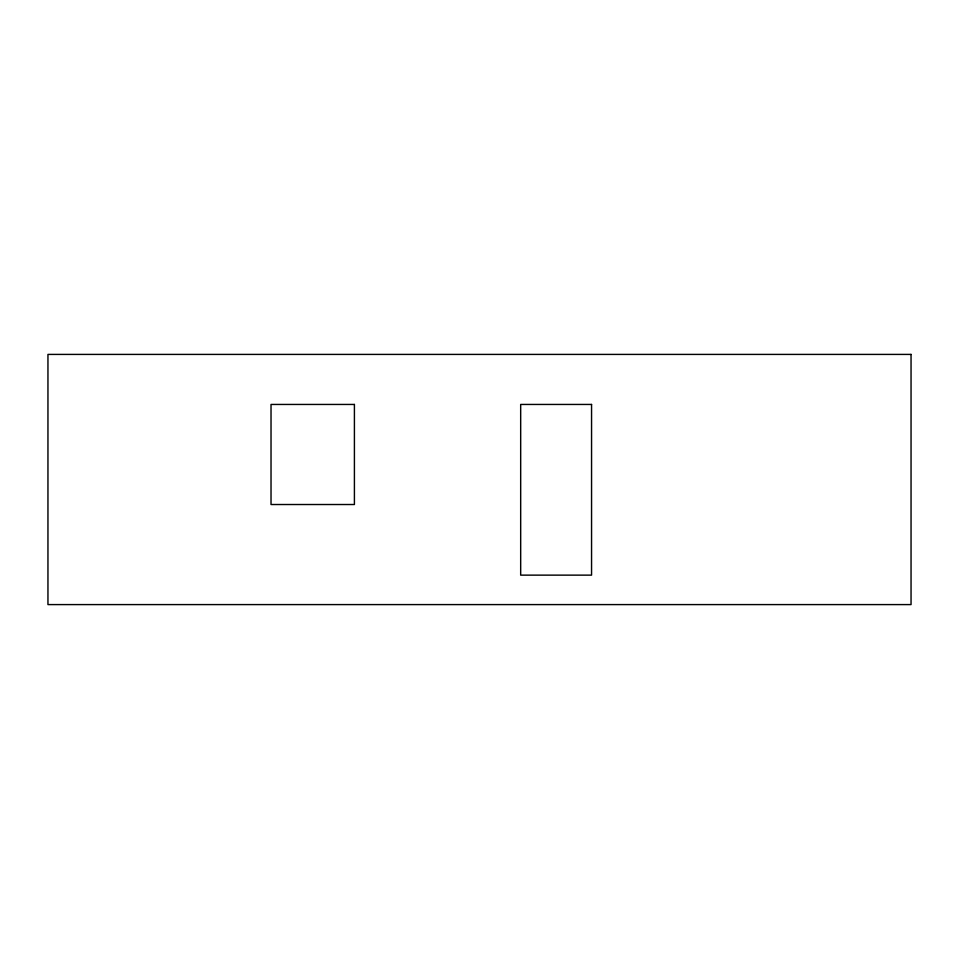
<?xml version="1.0" encoding="UTF-8"?>
<svg xmlns="http://www.w3.org/2000/svg" width="959" height="959" viewBox="0 0 959 959"><rect width="100%" height="100%" fill="white"/><g stroke="black" fill="none" stroke-linecap="round" stroke-linejoin="round"><path stroke-width="1.44" d="M911.05 354.41L47.95 354.41L47.95 604.59L911.05 604.59L911.05 354.41M354.41 404.446L271.025 404.446L271.025 504.518L354.41 504.518L354.41 404.446M591.559 404.446L520.677 404.446L520.677 575.136L591.559 575.136L591.559 404.446"/></g></svg>
